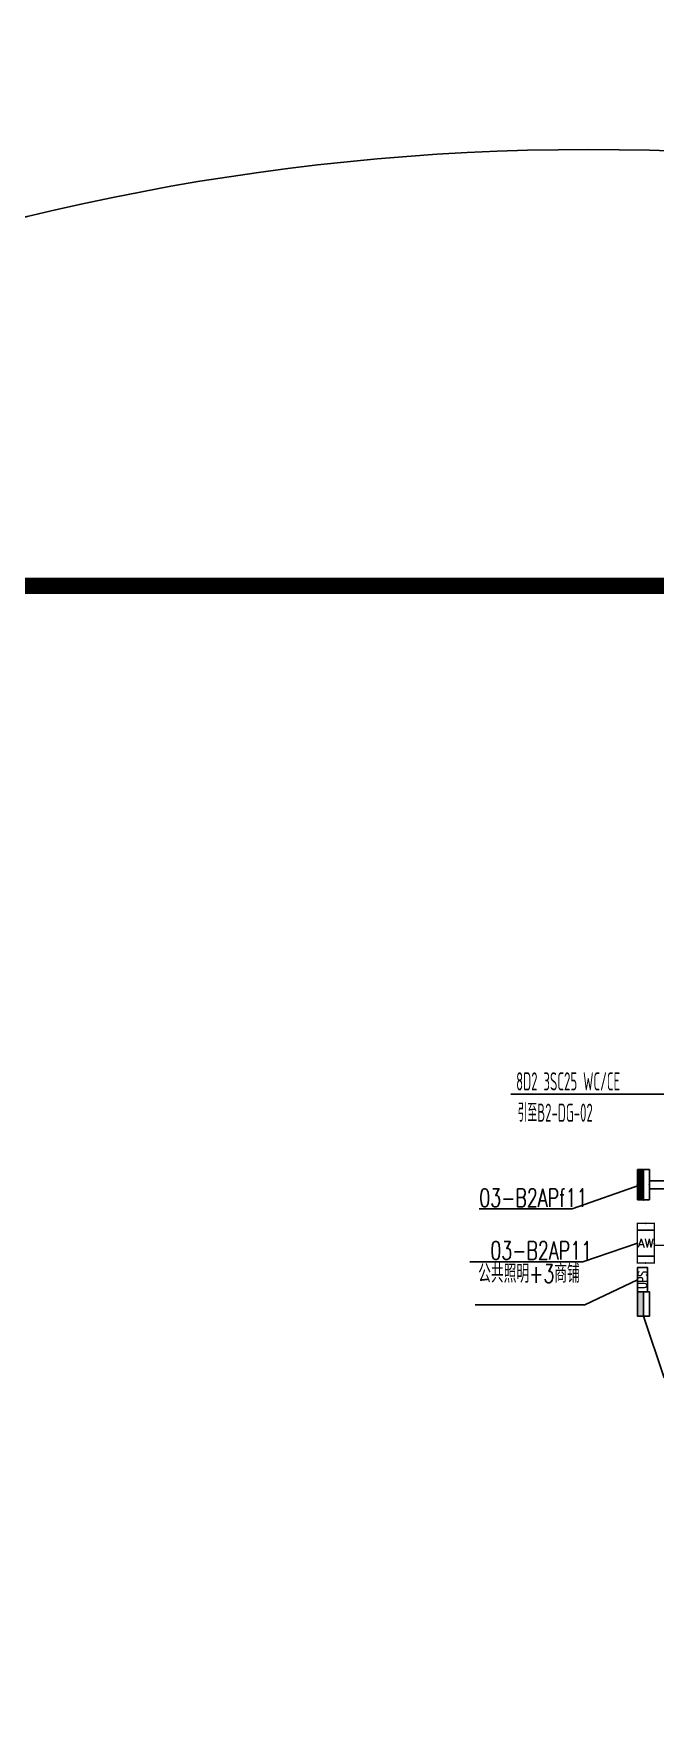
# Model space of a CAD drawing. Extents: x 444086 to 1693832, y -6784 to 371769.
# Drawn here: x 1360308 to 1375665, y 283399 to 325260 of the extents above; entities that cross this region are included whole.
import ezdxf
from ezdxf.enums import TextEntityAlignment as Align

# ---------------------------------------------------------------- set-up
doc = ezdxf.new("R2010")
doc.units = 0
doc.header["$LTSCALE"] = 1000
doc.header["$MEASUREMENT"] = 0
doc.linetypes.add('SZGX_a-zzgr$0$DASHDOT2', pattern=[6, 3, -1.5, 0, -1.5])
doc.layers.get('0').update_dxf_attribs({"color": 1, "linetype": 'CONTINUOUS'})
for name, color, linetype in [('AE-EL-TXT', 3, 'CONTINUOUS'), ('e-LDZ2', 4, 'CONTINUOUS'), ('E-P-NL', 6, 'CONTINUOUS'), ('e-XDD', 7, 'CONTINUOUS'), ('T-BAS', 11, 'CONTINUOUS'), ('T-BSA TEXT', 7, '485_LINE'), ('T-METER DATA', 150, 'C_LINE'), ('T-R-INTEGRATE', 1, 'CONTINUOUS'), ('T-SYSTEM BLOCK', 4, 'CONTINUOUS'), ('T-TEXT', 7, 'CONTINUOUS')]:
    doc.layers.add(name, color=color, linetype=linetype)
doc.layers.add('Arc_建筑红线', color=8, linetype='CONTINUOUS', lineweight=40)
doc.styles.add('_TCH_LABEL', font='COMPLEX', dxfattribs={"bigfont": 'GBCBIG'})
doc.styles.add('_TEL_DIM', font='SIMPLEX', dxfattribs={"width": 0.8, "height": 3.5, "bigfont": 'HZTXT'})
doc.styles.add('GBSTYLE', font='gbxwxt.shx', dxfattribs={"width": 0.6, "bigfont": 'gbhzfs.shx'})
doc.styles.add('HZTXT1', font='txtd.shx', dxfattribs={"width": 0.7, "bigfont": 'hztxt.shx'})
doc.styles.get("Standard").update_dxf_attribs({"font": 'GBENOR', "bigfont": 'GBCBIG'})
doc.linetypes.add('485_LINE', pattern='A,25.7,-3.58,["485",Standard,S=2.54,R=0,X=-3.2,Y=-1.27],-3.85', length=33.13)
doc.linetypes.add('C_LINE', pattern='A,25.7,-2.08,["C",Standard,S=2.54,R=0,X=-0.54,Y=-1.27],-2.35', length=30.13)

# ---------------------------------------------------------------- blocks, each defined once
blk = doc.blocks.new('*X692')
at = {"color": 0}
for p, q in [((-250, 33), (-183, 100)), ((-250, 68), (-218, 100)), ((-247, 0), (-147, 100)), ((-212, 0), (-112, 100)), ((-177, 0), (-77, 100)), ((-141, 0), (-41, 100)), ((-106, 0), (-6, 100)), ((-71, 0), (29, 100)), ((-35, 0), (65, 100)), ((0, 0), (100, 100)), ((35, 0), (135, 100)), ((71, 0), (171, 100)), ((106, 0), (206, 100)), ((141, 0), (241, 100)), ((177, 0), (250, 73)), ((212, 0), (250, 38)), ((247, 0), (250, 3))]:
    blk.add_line(p, q, dxfattribs=at)
blk = doc.blocks.new('$equip$00001414')
for p, q in [((0.75, 0.6), (-0.75, 0.6)), ((-0.75, 0.6), (-0.75, 0)), ((-0.75, 0.3), (0.75, 0.3)), ((-0.75, 0), (0.75, 0)), ((0.75, 0), (0.75, 0.6))]:
    blk.add_line(p, q)
at = {"const_width": 0.3}
blk.add_lwpolyline([(-0.75, 0.15), (0.75, 0.15)], dxfattribs=at)
for p in [(-0.75, 0.3), (0, 0.6), (0, 0), (0.75, 0.3)]:
    blk.add_point(p)
at = {"xscale": 0.00300000000061118, "yscale": 0.00300000000061118, "zscale": 0.00300000000061118}
blk.add_blockref('*X692', (0, 0), dxfattribs=at)
at = {"style": '_TCH_LABEL', "flags": 9}
blk.add_attdef('A', (0, 0), '', height=0.00002, dxfattribs=at)
blk = doc.blocks.new('$equip_U$00000265(GZ顾恪)')
at = {"linetype": 'Continuous'}
for p, q in [((-0.54, 0.7), (-0.54, 0)), ((0.54, 0.7), (0.54, 0))]:
    blk.add_line(p, q, dxfattribs=at)
at = {"const_width": 0.06}
blk.add_lwpolyline([(-0.82, 0.7), (0.82, 0.7), (0.82, 0), (-0.82, 0)], close=True, dxfattribs=at)
for p in [(0, 0.7), (-0.82, 0.35), (0, 0), (0.82, 0.35)]:
    blk.add_point(p)
at = {"color": 7, "style": '_TCH_LABEL'}
blk.add_attdef('$TEXT$', text='', height=0.36, dxfattribs=at).set_placement((-0.004, 0.344), align=Align.MIDDLE_CENTER)
at = {"color": 7, "style": '_TCH_LABEL', "flags": 1}
blk.add_attdef('A', text='', height=0.000025, dxfattribs=at).set_placement((0, 0), align=Align.MIDDLE_CENTER)
blk = doc.blocks.new('$C30801101522724')
at = {"layer": 'T-SYSTEM BLOCK'}
blk.add_hatch(color=256, dxfattribs=at).paths.add_polyline_path([(0, 0), (0, -0.3), (1.2, -0.3), (1.2, 0)])
blk.add_line((0, 0), (1.2, 0), dxfattribs=at)
blk.add_lwpolyline([(0, -0.3), (1.2, -0.3), (1.2, 0.3), (0, 0.3)], close=True, dxfattribs=at)
at = {"style": '_TEL_DIM', "width": 0.8, "flags": 9}
blk.add_attdef('A', (0, 0), '', height=0.007, rotation=0.01, dxfattribs=at)
blk = doc.blocks.new('UPS1111111')
at = {"layer": 'e-LDZ2'}
blk.add_lwpolyline([(1572091, 301016), (1572991, 301016), (1572991, 300641), (1572091, 300641), (1572091, 301016)], dxfattribs=at)
at = {"layer": 'e-XDD', "style": 'HZTXT1', "width": 0.7}
blk.add_text('UPS', height=350, dxfattribs=at).set_placement((1572541, 300659), align=Align.CENTER)

msp = doc.modelspace()

# ---------------------------------------------------------------- linework, layer by layer
at = {"layer": 'AE-EL-TXT'}
for p, q in [((1375229, 294424, 0), (1373930, 293802, 0)), ((1373930, 293802, 0), (1371215, 293802, 0))]:
    msp.add_line(p, q, dxfattribs=at)
at = {"layer": 'Arc_建筑红线', "color": 20, "linetype": 'SZGX_a-zzgr$0$DASHDOT2', "ltscale": 0.2, "const_width": 400}
msp.add_lwpolyline([(1507132, 303600), (1515132, 311600), (1532552, 311600), (1532552, 325060), (1380092, 325060), (1380092, 311600), (1261882, 311600), (1260632, 309100), (1260632, 224070), (1365922, 224070), (1365922, 129100), (1507132, 129100), (1507132, 303600)], dxfattribs=at)
at = {"layer": 'T-BAS', "linetype": 'ByBlock'}
for p, q in [((1375525, 296875), (1377515, 296876)), ((1373612, 296175), (1375300, 296775)), ((1375525, 296675), (1376850, 296675)), ((1371314, 296175, 0), (1373612, 296175))]:
    msp.add_line(p, q, dxfattribs=at)
at = {"layer": 'T-BSA TEXT', "linetype": 'ByBlock'}
msp.add_line((1372102, 299018), (1375888, 299018), dxfattribs=at)
at = {"layer": 'T-METER DATA', "linetype": 'ByBlock'}
for p, q in [((1375225, 295329), (1373876, 294870, 0)), ((1375645, 295275), (1377515, 295276)), ((1371083, 294870, 0), (1373876, 294870, 0))]:
    msp.add_line(p, q, dxfattribs=at)
at = {"layer": 'T-R-INTEGRATE'}
msp.add_circle((1374018, 264073), 58324, dxfattribs=at)
at = {"layer": 'T-TEXT'}
msp.add_line((1375887, 292000), (1375379, 293524, 0), dxfattribs=at)

# ---------------------------------------------------------------- block references
at = {"layer": 'E-P-NL', "xscale": 0.6666666666715173, "yscale": 0.6666666666715173, "zscale": 0.6666666666715173, "rotation": 90}
msp.add_blockref('UPS1111111', (1575906, -753937, 0), dxfattribs=at)
at = {"layer": 'T-BAS', "linetype": 'ByBlock', "xscale": 500, "yscale": 500, "rotation": 269.9999999998399}
msp.add_blockref('$equip$00001414', (1375225, 296775), dxfattribs=at)
at = {"layer": 'T-METER DATA', "linetype": 'ByBlock'}
ref = msp.add_blockref('$equip_U$00000265(GZ顾恪)', (1375225, 295329), dxfattribs=dict(at, xscale=600, yscale=600, zscale=600, rotation=269.9999999971541))
ref.add_attrib('$TEXT$', 'AW', dxfattribs={"layer": '0', "color": 7, "height": 216, "style": '_TCH_LABEL'}).set_placement((1375431, 295331), align=Align.MIDDLE_CENTER)
at = {"layer": 'T-SYSTEM BLOCK', "xscale": 500, "yscale": 500, "zscale": 500, "rotation": 270}
msp.add_blockref('$C30801101522724', (1375379, 294124, 0), dxfattribs=at)

# ---------------------------------------------------------------- texts
at = {"layer": 'T-BAS', "linetype": 'ByBlock', "style": 'HZTXT1', "width": 0.7}
msp.add_text('03-B2APf11', height=450, dxfattribs=at).set_placement((1371319, 296227, 0))
at = {"layer": 'T-BSA TEXT', "linetype": 'ByBlock', "style": 'GBSTYLE', "width": 0.6}
for s, p in [('8D2 3SC25 WC/CE', (1372229, 299108)), ('引至B2-DG-02', (1372264, 298333))]:
    msp.add_text(s, height=450, dxfattribs=at).set_placement(p)
at = {"layer": 'T-METER DATA', "linetype": 'ByBlock', "style": 'HZTXT1', "width": 0.7}
for s, p in [('03-B2AP11', (1371592, 294922, 0)), ('公共照明+3商铺', (1371292, 294351, 0))]:
    msp.add_text(s, height=450, dxfattribs=at).set_placement(p)

doc.saveas('drawing.dxf')
